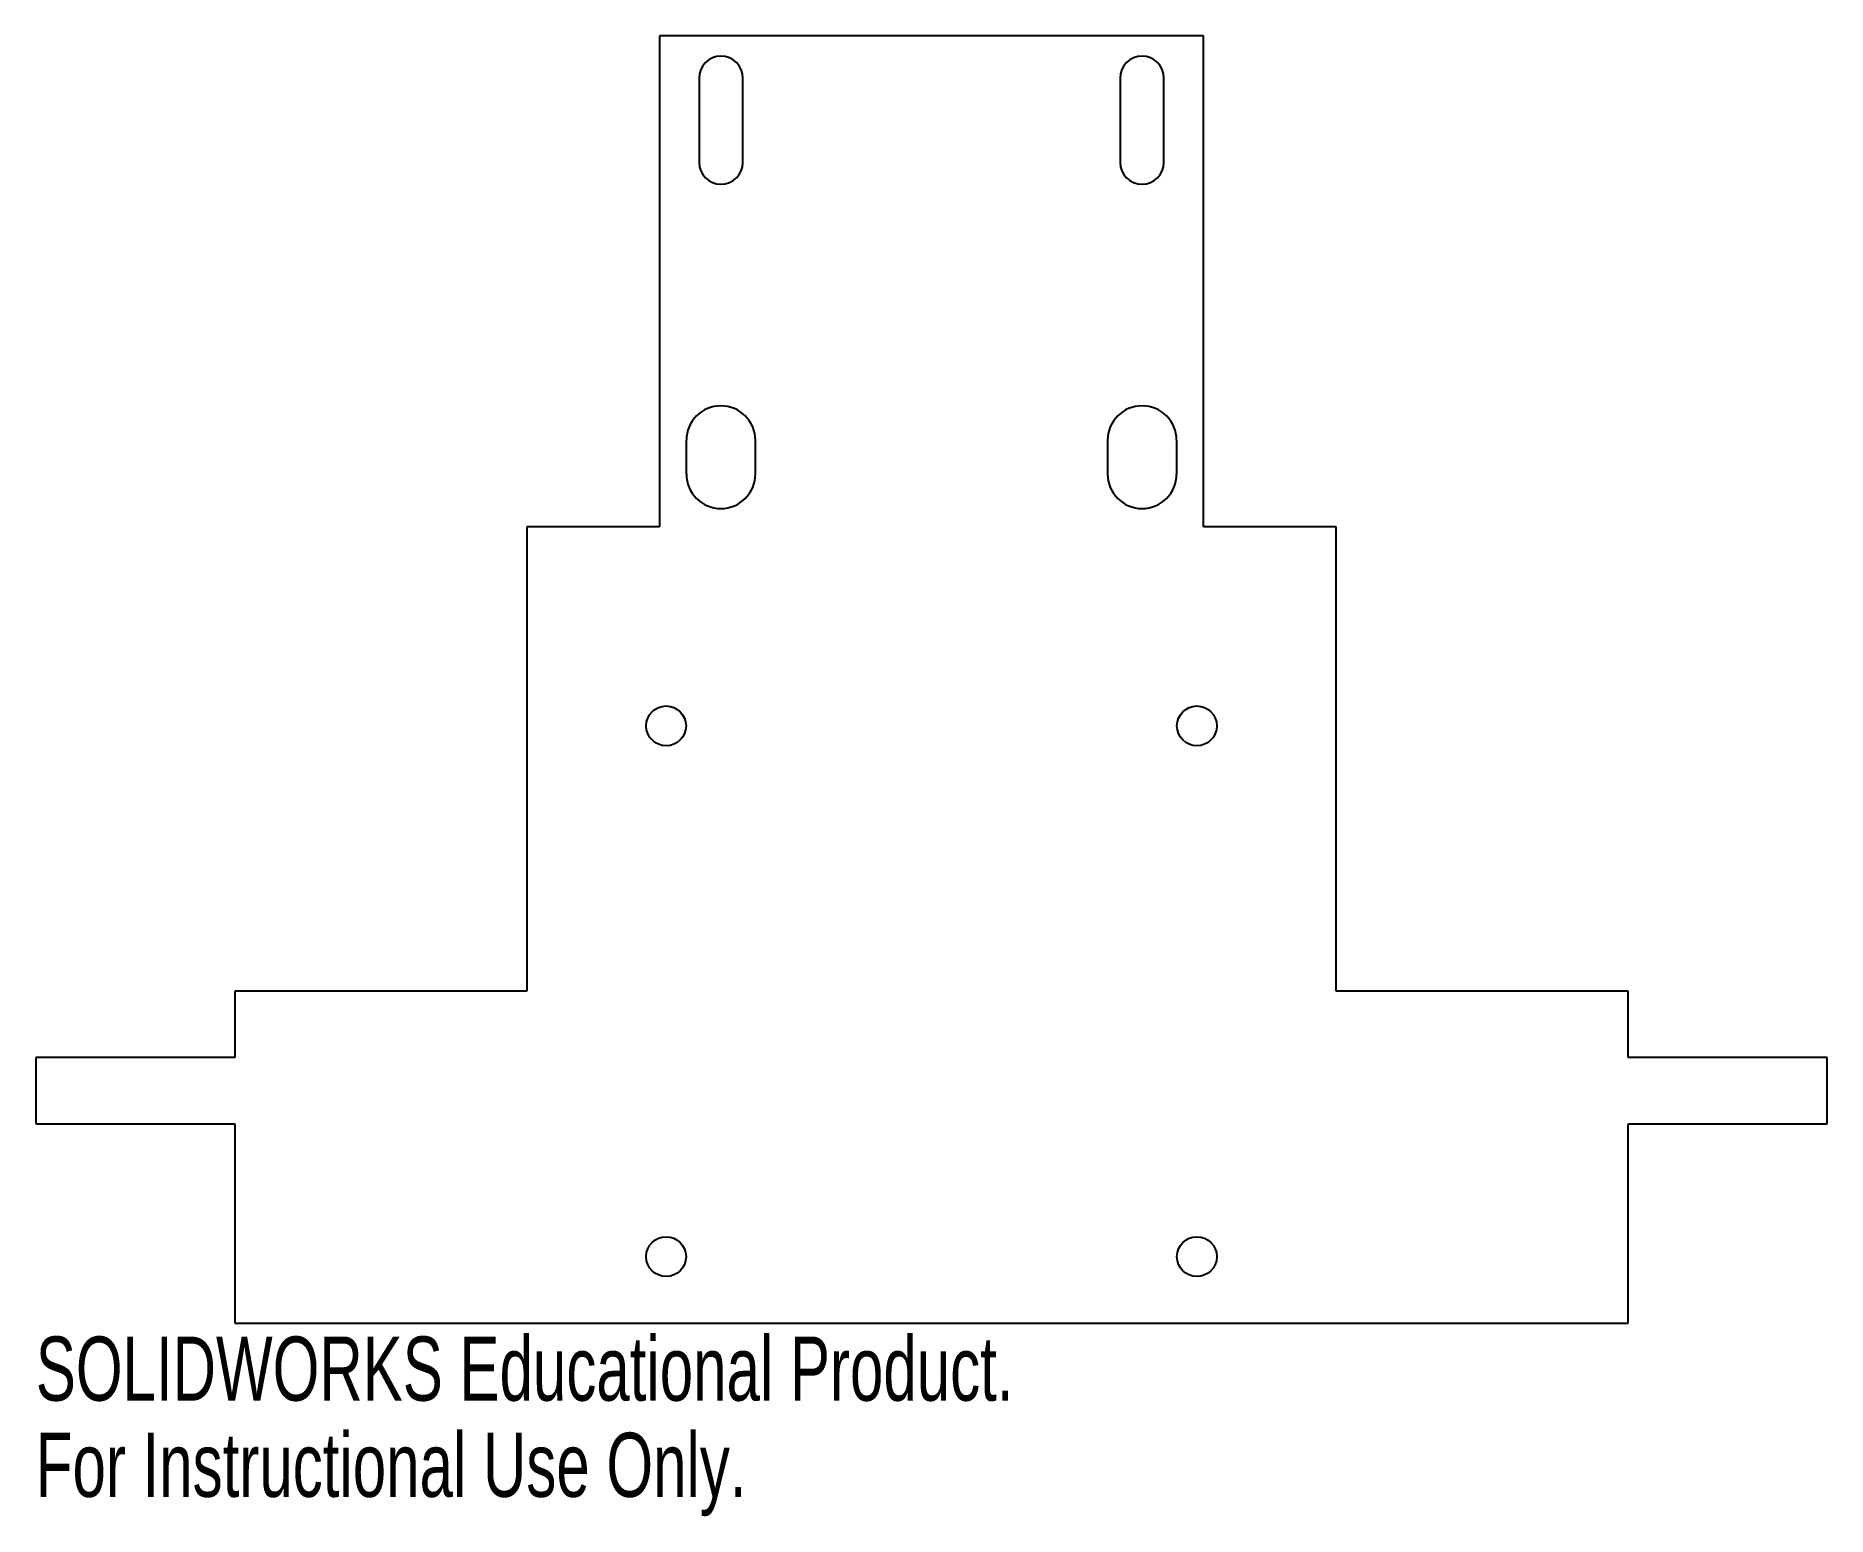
# Model space of a CAD drawing. Header units: millimetres. Extents: x -62 to 73, y -48 to 63.
import ezdxf

# ---------------------------------------------------------------- set-up
doc = ezdxf.new("R2010")
doc.units = ezdxf.units.MM
doc.styles.add('SLDTEXTSTYLE0', font='TXT', dxfattribs={"width": 0.7})

msp = doc.modelspace()

# ---------------------------------------------------------------- linework, layer by layer
at = {"color": 7, "linetype": 'Continuous', "lineweight": 25}
for p, q in [((-15.25, 63.31), (-15.25, 26.31)), ((25.75, 63.31), (-15.25, 63.31)), ((25.75, 26.31), (25.75, 63.31)), ((-12.27, 60.13), (-12.27, 53.78)), ((-8.98, 53.78), (-8.98, 60.13)), ((19.48, 60.13), (19.48, 53.78)), ((22.77, 53.78), (22.77, 60.13)), ((-13.23, 32.83), (-13.23, 30.29)), ((-8.02, 30.29), (-8.02, 32.83)), ((18.52, 32.83), (18.52, 30.29)), ((23.73, 30.29), (23.73, 32.83)), ((-25.25, 26.31), (-25.25, -8.69)), ((-15.25, 26.31), (-25.25, 26.31)), ((35.75, 26.31), (25.75, 26.31)), ((35.75, -8.69), (35.75, 26.31)), ((-47.25, -8.69), (-47.25, -13.69)), ((-25.25, -8.69), (-47.25, -8.69)), ((57.75, -8.69), (35.75, -8.69)), ((57.75, -13.69), (57.75, -8.69)), ((-62.25, -13.69), (-62.25, -18.69)), ((-47.25, -13.69), (-62.25, -13.69)), ((72.75, -13.69), (57.75, -13.69)), ((72.75, -18.69), (72.75, -13.69)), ((-62.25, -18.69), (-47.25, -18.69)), ((-47.25, -18.69), (-47.25, -33.69)), ((57.75, -18.69), (72.75, -18.69)), ((57.75, -33.69), (57.75, -18.69)), ((-47.25, -33.69), (57.75, -33.69))]:
    msp.add_line(p, q, dxfattribs=at)
for centre in [(-14.75, 11.31), (25.25, 11.31), (-14.75, -28.69), (25.25, -28.69)]:
    msp.add_circle(centre, 1.5, dxfattribs=at)
for centre, radius, start, end in [((-10.62, 60.13), 1.65, 0, 180), ((21.12, 60.13), 1.65, 0, 180), ((-10.62, 53.78), 1.65, 180, 0), ((21.12, 53.78), 1.65, 180, 0), ((-10.62, 32.83), 2.6, 0, 180), ((21.12, 32.83), 2.6, 0, 180), ((-10.62, 30.29), 2.6, 180, 0), ((21.12, 30.29), 2.6, 180, 0)]:
    msp.add_arc(centre, radius, start, end, dxfattribs=at)

# ---------------------------------------------------------------- texts
at = {"color": 7, "linetype": 'Continuous', "char_height": 4.8336, "attachment_point": 1, "style": 'SLDTEXTSTYLE0'}
for s, insert in [('SOLIDWORKS Educational Product.', (-62.25, -34.71)), ('For Instructional Use Only.', (-62.25, -41.96))]:
    msp.add_mtext(s, dxfattribs=dict(at, insert=insert))

doc.saveas('drawing.dxf')
